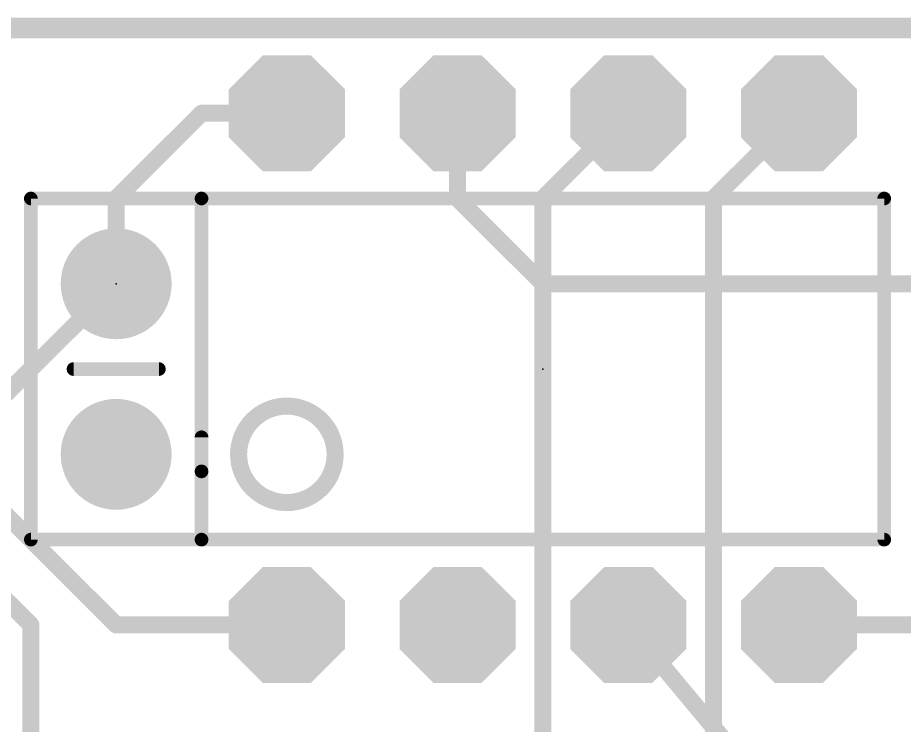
# Model space of a CAD drawing. Extents: x -6.3 to 52.2, y -19.1 to 23.1.
# Drawn here: x 30.28 to 43.48, y 12.47 to 23.01 of the extents above; entities that cross this region are included whole.
import ezdxf

# ---------------------------------------------------------------- set-up
doc = ezdxf.new("R2010")
doc.units = 0
for name, color, linetype in [('1', 12, 'CONTINUOUS'), ('16', 132, 'CONTINUOUS'), ('17', 110, 'CONTINUOUS'), ('20', 53, 'CONTINUOUS'), ('21', 41, 'CONTINUOUS'), ('23', 53, 'CONTINUOUS')]:
    doc.layers.add(name, color=color, linetype=linetype)

# ---------------------------------------------------------------- blocks, each defined once
blk = doc.blocks.new('ROUNDP')
at = {"const_width": 0.5}
blk.add_lwpolyline([(0, -0.25, 1), (0, 0.25, 1), (0, -0.25)], format="xyb", dxfattribs=at)
blk = doc.blocks.new('OCTAGONP')
at = {"const_width": 0.5}
blk.add_lwpolyline([(-0.25, -0.1036), (-0.25, 0.1036), (-0.1036, 0.25), (0.1036, 0.25), (0.25, 0.1036), (0.25, -0.1036), (0.1036, -0.25), (-0.1036, -0.25), (-0.25, -0.1036), (-0.25, 0.1036)], dxfattribs=at)

msp = doc.modelspace()

# ---------------------------------------------------------------- linework, layer by layer
at = {"layer": '1', "const_width": 0.254}
for points in [[(0, 22.86), (52.07, 22.86)], [(36.83, 20.32), (36.83, 21.59)], [(38.1, 19.05), (36.83, 20.32)], [(27.94, 15.24), (31.75, 19.05)], [(45.72, 19.05), (38.1, 19.05)], [(38.1, 11.43), (38.1, 19.05)], [(39.37, 13.97), (45.72, 6.35)], [(41.91, 13.97), (46.99, 13.97)]]:
    msp.add_lwpolyline(points, dxfattribs=at)
at = {"layer": '1', "const_width": 0.127}
for points in [[(36.8935, 21.59, 1), (36.7665, 21.59)], [(36.8749, 20.3649, 1), (36.7851, 20.2751)], [(36.7665, 20.32, 1), (36.8935, 20.32)], [(31.7949, 19.0051, 1), (31.7051, 19.0949)], [(38.1, 19.1135, 1), (38.1, 18.9865)], [(38.1635, 19.05, 1), (38.0365, 19.05)], [(38.0551, 19.0051, 1), (38.1449, 19.0949)], [(39.4188, 14.0107, 1), (39.3212, 13.9293)], [(41.91, 14.0335, 1), (41.91, 13.9065)]]:
    msp.add_lwpolyline(points, format="xyb", dxfattribs=at)
at = {"layer": '16', "const_width": 0.254}
for points in [[(0, 22.86), (52.07, 22.86)], [(31.75, 20.32), (33.02, 21.59)], [(33.02, 21.59), (34.29, 21.59)], [(38.1, 20.32), (39.37, 21.59)], [(40.64, 20.32), (41.91, 21.59)], [(31.75, 19.05), (31.75, 20.32)], [(38.1, 11.43), (38.1, 20.32)], [(40.64, 5.08), (40.64, 20.32)], [(27.94, 17.78), (31.75, 13.97)], [(29.21, 15.24), (30.48, 13.97)], [(30.48, 13.97), (30.48, 7.62)], [(31.75, 13.97), (34.29, 13.97)]]:
    msp.add_lwpolyline(points, dxfattribs=at)
at = {"layer": '16', "const_width": 0.127}
for points in [[(33.02, 21.6535, 1), (33.02, 21.5265)], [(33.0649, 21.5451, 1), (32.9751, 21.6349)], [(34.29, 21.5265, 1), (34.29, 21.6535)], [(39.4149, 21.5451, 1), (39.3251, 21.6349)], [(41.9549, 21.5451, 1), (41.8651, 21.6349)], [(31.8135, 20.32, 1), (31.6865, 20.32)], [(31.7051, 20.3649, 1), (31.7949, 20.2751)], [(38.1635, 20.32, 1), (38.0365, 20.32)], [(38.0551, 20.3649, 1), (38.1449, 20.2751)], [(40.7035, 20.32, 1), (40.5765, 20.32)], [(40.5951, 20.3649, 1), (40.6849, 20.2751)], [(31.6865, 19.05, 1), (31.8135, 19.05)], [(30.5435, 13.97, 1), (30.4165, 13.97)], [(30.4351, 13.9251, 1), (30.5249, 14.0149)], [(31.75, 14.0335, 1), (31.75, 13.9065)], [(31.7051, 13.9251, 1), (31.7949, 14.0149)], [(34.29, 13.9065, 1), (34.29, 14.0335)]]:
    msp.add_lwpolyline(points, format="xyb", dxfattribs=at)
at = {"layer": '20', "const_width": 0.3048}
msp.add_lwpolyline([(52.07, 22.86), (0, 22.86)], dxfattribs=at)
at = {"layer": '21', "const_width": 0.2032}
for points in [[(30.48, 15.24), (30.48, 20.32)], [(30.48, 20.32), (33.02, 20.32)], [(33.02, 20.32), (33.02, 15.24)], [(33.02, 20.32), (43.18, 20.32)], [(33.02, 20.32), (33.02, 16.256)], [(43.18, 20.32), (43.18, 15.24)], [(32.385, 17.78), (31.115, 17.78)], [(33.02, 16.256), (33.02, 16.764)], [(33.02, 15.24), (33.02, 16.256)], [(33.02, 15.24), (30.48, 15.24)], [(33.02, 15.24), (43.18, 15.24)]]:
    msp.add_lwpolyline(points, dxfattribs=at)
at = {"layer": '21'}
for points, const_width in [([(30.5308, 20.32, 1), (30.4292, 20.32)], 0.1016), ([(30.48, 20.3708, 1), (30.48, 20.2692)], 0.1016), ([(33.0708, 20.32, 1), (32.9692, 20.32)], 0.1016), ([(33.02, 20.3708, 1), (33.02, 20.2692)], 0.1016), ([(33.0708, 20.32, 1), (32.9692, 20.32)], 0.1016), ([(33.02, 20.2692, 1), (33.02, 20.3708)], 0.1016), ([(43.2308, 20.32, 1), (43.1292, 20.32)], 0.1016), ([(43.18, 20.2692, 1), (43.18, 20.3708)], 0.1016), ([(31.115, 17.8308, 1), (31.115, 17.7292)], 0.1016), ([(32.385, 17.7292, 1), (32.385, 17.8308)], 0.1016), ([(34.29, 15.7916, 1), (34.29, 17.2284, 1), (34.29, 15.7916)], 0.254), ([(33.0708, 16.764, 1), (32.9692, 16.764)], 0.1016), ([(33.0708, 16.256, 1), (32.9692, 16.256)], 0.1016), ([(32.9692, 16.256, 1), (33.0708, 16.256)], 0.1016), ([(32.9692, 16.256, 1), (33.0708, 16.256)], 0.1016), ([(30.48, 15.2908, 1), (30.48, 15.1892)], 0.1016), ([(33.02, 15.2908, 1), (33.02, 15.1892)], 0.1016), ([(33.02, 15.1892, 1), (33.02, 15.2908)], 0.1016), ([(43.18, 15.1892, 1), (43.18, 15.2908)], 0.1016), ([(30.4292, 15.24, 1), (30.5308, 15.24)], 0.1016), ([(32.9692, 15.24, 1), (33.0708, 15.24)], 0.1016), ([(32.9692, 15.24, 1), (33.0708, 15.24)], 0.1016), ([(43.1292, 15.24, 1), (43.2308, 15.24)], 0.1016)]:
    msp.add_lwpolyline(points, format="xyb", dxfattribs=dict(at, const_width=const_width))
at = {"layer": '23'}
for p in [(31.75, 19.05), (38.1, 17.78)]:
    msp.add_point(p, dxfattribs=at)

# ---------------------------------------------------------------- block references
at = {"layer": '17', "xscale": 1.7272, "yscale": 1.7272}
for p in [(34.29, 21.59), (34.29, 21.59), (36.83, 21.59), (36.83, 21.59), (39.37, 21.59), (39.37, 21.59), (41.91, 21.59), (41.91, 21.59), (34.29, 13.97), (34.29, 13.97), (36.83, 13.97), (36.83, 13.97), (39.37, 13.97), (39.37, 13.97), (41.91, 13.97), (41.91, 13.97)]:
    msp.add_blockref('OCTAGONP', p, dxfattribs=at)
at = {"layer": '17', "xscale": 1.651, "yscale": 1.651, "rotation": 270}
for p in [(31.75, 19.05), (31.75, 19.05), (31.75, 16.51), (31.75, 16.51)]:
    msp.add_blockref('ROUNDP', p, dxfattribs=at)

doc.saveas('drawing.dxf')
